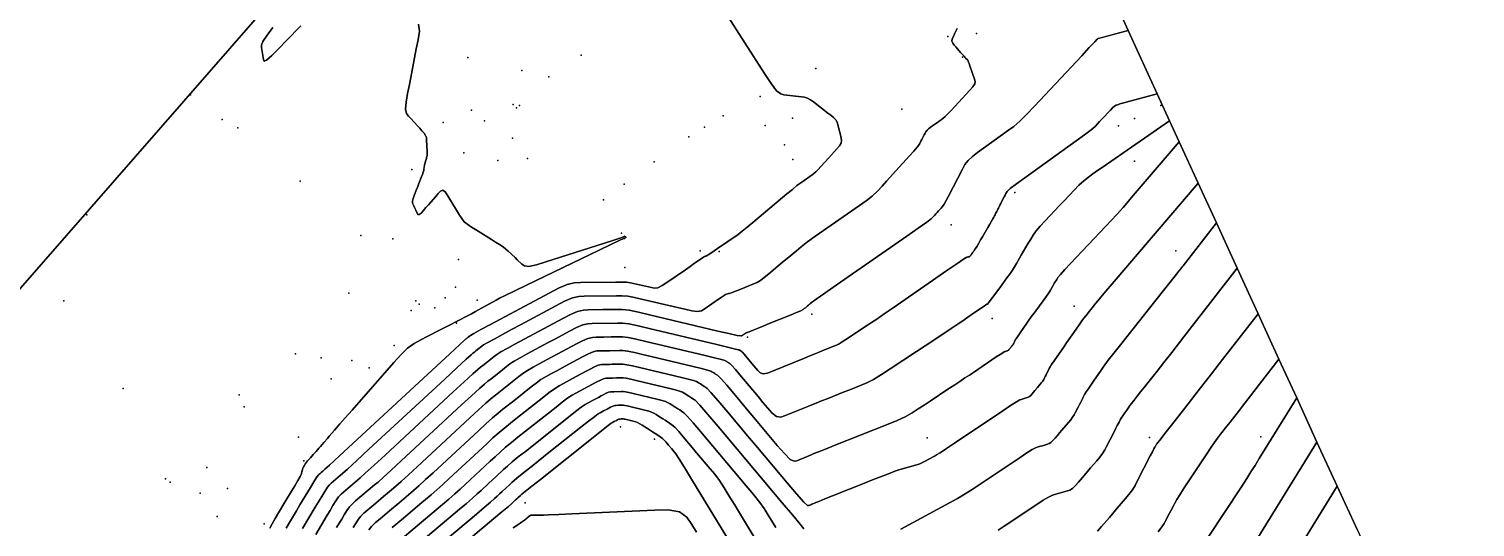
# Model space of a CAD drawing. Extents: x 4 to 139, y 4 to 137.
# Drawn here: x 32.8 to 88, y 73.1 to 92.1 of the extents above; entities that cross this region are included whole.
import ezdxf

# ---------------------------------------------------------------- set-up
doc = ezdxf.new("R2010")
doc.units = 0
for name, color, linetype in [('3D_PONTOS', 1, 'CONTINUOUS'), ('BOUNDARY', 7, 'CONTINUOUS'), ('TOPOGRAPHY', 7, 'CONTINUOUS')]:
    doc.layers.add(name, color=color, linetype=linetype)

msp = doc.modelspace()

# ---------------------------------------------------------------- linework, layer by layer
at = {"layer": '3D_PONTOS'}
for p in [(67.844, 91.834, 84.5), (68.941, 91.955, 84.413), (53.84, 91.128, 85.287), (49.522, 91.045, 85.43), (51.582, 90.54, 85.378), (62.804, 90.621, 84.868), (68.404, 91.052, 84.51), (52.608, 90.304, 85.338), (38.938, 89.611, 85.689), (60.681, 89.548, 85.047), (49.666, 89.027, 85.442), (51.254, 89.243, 85.37), (51.375, 89.124, 85.382), (51.488, 89.208, 85.364), (66.089, 89.065, 84.768), (75.967, 89.213, 83.391), (40.15, 88.676, 85.621), (40.739, 88.36, 85.63), (48.578, 88.559, 85.483), (50.159, 88.625, 85.41), (58.553, 88.384, 85.2), (59.26, 88.81, 85.156), (60.874, 88.446, 85.196), (61.916, 88.724, 85.139), (74.349, 88.435, 83.31), (74.965, 88.711, 83.33), (51.225, 87.958, 85.506), (57.958, 88.009, 85.241), (49.374, 87.409, 85.445), (61.608, 87.713, 85.19), (47.386, 86.774, 85.511), (50.669, 87.115, 85.517), (51.795, 87.186, 85.549), (56.629, 87.066, 85.373), (61.924, 87.15, 85.172), (74.967, 87.085, 82.693), (43.116, 86.322, 85.606), (55.493, 86.203, 85.416), (54.694, 85.606, 85.412), (70.393, 85.888, 83.377), (34.975, 85.045, 85.734), (67.973, 84.656, 83.792), (45.432, 84.255, 85.548), (46.652, 84.125, 85.526), (55.385, 84.346, 85.503), (58.393, 83.672, 85.016), (59.117, 83.647, 84.939), (76.538, 83.671, 81.609), (49.163, 83.337, 85.536), (53.114, 83.002, 85.355), (55.509, 83.037, 85.356), (49.053, 82.286, 85.582), (34.107, 81.755, 85.643), (44.984, 82.058, 85.512), (47.537, 81.762, 85.584), (48.65, 81.879, 85.586), (49.875, 81.782, 85.551), (47.361, 81.385, 85.574), (47.666, 81.629, 85.585), (48.262, 81.497, 85.599), (62.652, 81.252, 83.851), (72.662, 81.557, 82.108), (49.083, 80.912, 85.408), (69.531, 81.085, 82.796), (46.708, 80.05, 85.519), (60.194, 80.372, 83.882), (42.941, 79.744, 85.529), (43.917, 79.591, 85.589), (45.087, 79.487, 85.553), (45.761, 79.204, 85.539), (36.362, 78.421, 85.635), (44.31, 78.789, 85.541), (40.796, 78.173, 85.551), (40.988, 77.711, 85.544), (55.353, 76.959, 79.54), (43.052, 76.556, 85.563), (56.651, 76.482, 79.771), (67.057, 76.535, 82.144), (75.54, 76.543, 80.548), (79.782, 76.568, 79.563), (43.265, 75.658, 85.49), (39.563, 75.399, 85.676), (37.979, 74.968, 85.54), (38.161, 74.844, 85.572), (40.345, 74.609, 85.701), (39.308, 74.424, 85.684), (51.708, 74.06, 79.534), (39.947, 73.531, 85.691), (41.743, 73.254, 85.559)]:
    msp.add_point(p, dxfattribs=at)
at = {"layer": 'BOUNDARY'}
for points in [[(89.132, 99.176), (85.643, 97.579), (79.763, 94.888), (74.529, 92.493), (74.723, 92.07), (75.831, 89.656), (76.303, 88.629), (76.673, 87.823), (77.397, 86.247), (78.092, 84.733), (78.887, 83.001), (79.683, 81.268), (80.478, 79.536), (81.158, 78.054), (81.93, 76.373), (82.702, 74.692), (83.474, 73.01), (84.317, 71.175), (85.131, 69.401), (85.946, 67.628), (86.76, 65.854), (87.92, 63.327), (88.347, 62.398)], [(31.557, 81.242), (43.949, 95.418)]]:
    msp.add_lwpolyline(points, dxfattribs=at)
at = {"layer": 'TOPOGRAPHY'}
for points in [[(43.949, 95.418), (31.557, 81.242)], [(42.584, 73.085), (42.713, 73.307), (42.98, 73.753), (43.113, 73.977), (43.512, 74.646), (43.641, 74.861), (43.744, 75.026), (43.804, 75.109), (43.838, 75.142), (43.867, 75.167), (43.897, 75.192), (43.927, 75.217), (43.986, 75.267), (44.016, 75.292), (44.066, 75.337), (44.242, 75.498), (44.627, 75.853), (45.136, 76.324), (48.32, 79.27), (48.829, 79.741), (49.212, 80.095), (49.385, 80.252), (49.432, 80.292), (49.457, 80.312), (49.482, 80.332), (49.508, 80.352), (49.533, 80.372), (49.584, 80.413), (49.624, 80.44), (49.75, 80.513), (50.022, 80.66), (50.381, 80.852), (51.127, 81.251), (51.5, 81.451), (52.62, 82.05), (52.987, 82.241), (53.317, 82.383), (53.585, 82.444), (53.816, 82.455), (55.165, 82.474), (55.385, 82.476), (55.578, 82.471), (55.724, 82.452), (55.843, 82.426), (56.528, 82.263), (56.645, 82.243), (56.777, 82.259), (56.936, 82.339), (57.112, 82.456), (57.823, 82.948), (58.001, 83.072), (58.178, 83.195), (58.349, 83.313), (58.479, 83.402), (58.548, 83.446), (58.571, 83.454), (58.584, 83.458), (58.609, 83.466), (58.634, 83.474), (58.651, 83.482), (58.698, 83.511), (58.795, 83.576), (58.921, 83.662), (59.051, 83.752), (59.444, 84.021), (59.575, 84.111), (59.706, 84.2), (59.84, 84.294), (59.996, 84.411), (60.188, 84.566), (60.401, 84.743), (61.701, 85.834), (61.911, 86.01), (62.084, 86.152), (62.194, 86.238), (62.266, 86.289), (62.662, 86.564), (62.729, 86.612), (62.805, 86.677), (62.897, 86.77), (62.997, 86.88), (63.303, 87.218), (63.405, 87.331), (63.609, 87.556), (63.706, 87.667), (63.772, 87.773), (63.786, 87.869), (63.769, 87.958), (63.726, 88.136), (63.682, 88.313), (63.639, 88.49), (63.613, 88.579), (63.565, 88.666), (63.48, 88.752), (63.373, 88.837), (63.263, 88.921), (62.709, 89.344), (62.598, 89.425), (62.486, 89.489), (62.374, 89.523), (62.26, 89.539), (61.581, 89.619), (61.461, 89.648), (61.308, 89.771), (61.096, 90.051), (60.85, 90.426), (59.337, 92.766)], [(59.337, 92.766), (60.85, 90.426), (61.096, 90.051), (61.308, 89.771), (61.461, 89.648), (61.581, 89.619), (62.26, 89.539), (62.374, 89.523), (62.486, 89.489), (62.598, 89.425), (62.709, 89.344), (63.263, 88.921), (63.373, 88.837), (63.48, 88.752), (63.565, 88.666), (63.613, 88.579), (63.639, 88.49), (63.682, 88.313), (63.726, 88.136), (63.769, 87.958), (63.786, 87.869), (63.772, 87.773), (63.706, 87.667), (63.609, 87.556), (63.405, 87.331), (63.303, 87.218), (62.997, 86.88), (62.897, 86.77), (62.805, 86.677), (62.729, 86.612), (62.662, 86.564), (62.266, 86.289), (62.194, 86.238), (62.084, 86.152), (61.911, 86.01), (61.701, 85.834), (60.401, 84.743), (60.188, 84.566), (59.996, 84.411), (59.84, 84.294), (59.706, 84.2), (59.575, 84.111), (59.444, 84.021), (59.051, 83.752), (58.921, 83.662), (58.795, 83.576), (58.698, 83.511), (58.645, 83.478), (58.621, 83.47), (58.609, 83.466), (58.584, 83.458), (58.559, 83.449), (58.54, 83.44), (58.479, 83.402), (58.349, 83.313), (58.178, 83.195), (58.001, 83.072), (57.823, 82.948), (57.112, 82.456), (56.936, 82.339), (56.777, 82.259), (56.645, 82.243), (56.528, 82.263), (55.843, 82.426), (55.724, 82.452), (55.578, 82.471), (55.385, 82.476), (55.165, 82.474), (53.816, 82.455), (53.585, 82.444), (53.317, 82.383), (52.987, 82.241), (52.62, 82.05), (51.5, 81.451), (51.127, 81.251), (50.381, 80.852), (50.022, 80.66), (49.75, 80.513), (49.624, 80.44), (49.584, 80.413), (49.533, 80.372), (49.508, 80.352), (49.482, 80.332), (49.457, 80.312), (49.432, 80.292), (49.385, 80.252), (49.212, 80.095), (48.829, 79.741), (48.32, 79.27), (45.136, 76.324), (44.627, 75.853), (44.242, 75.498), (44.066, 75.337), (44.016, 75.292), (43.986, 75.267), (43.927, 75.217), (43.897, 75.192), (43.867, 75.167), (43.838, 75.142), (43.804, 75.109), (43.744, 75.026), (43.641, 74.861), (43.512, 74.646), (43.113, 73.977), (42.98, 73.753), (42.713, 73.307), (42.584, 73.085)], [(43.145, 92.251), (42.586, 91.675), (42.306, 91.387), (42.038, 91.114), (41.836, 90.933), (41.745, 90.902), (41.721, 90.963), (41.695, 91.115), (41.683, 91.191), (41.67, 91.267), (41.644, 91.419), (41.641, 91.504), (41.699, 91.648), (41.857, 91.889), (42.076, 92.188)], [(42.076, 92.188), (41.857, 91.889), (41.699, 91.648), (41.641, 91.504), (41.644, 91.419), (41.67, 91.267), (41.683, 91.191), (41.695, 91.115), (41.721, 90.963), (41.745, 90.902), (41.836, 90.933), (42.038, 91.114), (42.306, 91.387), (42.586, 91.675), (43.145, 92.251)], [(41.958, 73.094), (42.049, 73.261), (42.169, 73.463), (42.292, 73.671), (42.54, 74.087), (42.788, 74.502), (42.912, 74.71), (43.031, 74.91), (43.12, 75.064), (43.161, 75.142), (43.171, 75.174), (43.177, 75.198), (43.182, 75.222), (43.199, 75.295), (43.209, 75.34), (43.218, 75.368), (43.229, 75.391), (43.243, 75.414), (43.336, 75.571), (43.365, 75.609), (43.407, 75.658), (43.459, 75.717), (43.513, 75.777), (43.567, 75.837), (43.621, 75.897), (43.728, 76.017), (43.782, 76.077), (43.837, 76.138), (43.895, 76.204), (43.958, 76.277), (44.025, 76.356), (44.161, 76.514), (44.229, 76.593), (44.432, 76.83), (44.508, 76.918), (44.634, 77.063), (44.842, 77.3), (45.1, 77.593), (46.698, 79.408), (46.963, 79.704), (47.224, 79.955), (47.477, 80.133), (47.726, 80.268), (47.973, 80.396), (48.469, 80.65), (48.717, 80.778), (49.212, 81.033), (49.455, 81.157), (49.663, 81.266), (49.815, 81.348), (49.933, 81.413), (50.608, 81.79), (50.735, 81.859), (50.95, 81.968), (51.31, 82.144), (51.758, 82.359), (54.53, 83.691), (54.973, 83.903), (55.302, 84.061), (55.46, 84.135), (55.493, 84.135), (55.498, 84.135), (55.502, 84.136), (55.505, 84.137), (55.506, 84.14), (55.508, 84.142), (55.509, 84.144), (55.511, 84.146), (55.513, 84.149), (55.514, 84.151), (55.519, 84.158), (55.531, 84.166), (55.552, 84.181), (55.555, 84.184), (55.557, 84.187), (55.554, 84.191), (55.549, 84.195), (55.543, 84.199), (55.538, 84.203), (55.515, 84.218), (55.51, 84.222), (55.505, 84.224), (55.502, 84.223), (55.499, 84.221), (55.496, 84.219), (55.494, 84.217), (55.491, 84.215), (55.488, 84.212), (55.486, 84.21), (55.483, 84.208), (55.465, 84.201), (55.355, 84.164), (55.09, 84.078), (54.734, 83.963), (52.502, 83.241), (52.142, 83.129), (51.853, 83.068), (51.683, 83.09), (51.584, 83.163), (51.409, 83.325), (51.321, 83.406), (51.059, 83.649), (50.969, 83.731), (50.863, 83.816), (50.729, 83.907), (50.58, 84.002), (50.428, 84.097), (50.123, 84.288), (49.819, 84.478), (49.666, 84.573), (49.517, 84.67), (49.387, 84.775), (49.286, 84.895), (49.205, 85.023), (49.126, 85.152), (49.047, 85.282), (48.812, 85.671), (48.733, 85.8), (48.654, 85.92), (48.571, 85.981), (48.482, 85.943), (48.389, 85.847), (48.295, 85.74), (48.015, 85.421), (47.922, 85.314), (47.828, 85.208), (47.738, 85.108), (47.664, 85.049), (47.618, 85.056), (47.59, 85.104), (47.539, 85.213), (47.513, 85.268), (47.487, 85.322), (47.462, 85.377), (47.436, 85.431), (47.413, 85.489), (47.408, 85.561), (47.432, 85.659), (47.474, 85.772), (47.564, 86.003), (47.609, 86.118), (47.654, 86.234), (47.743, 86.465), (47.786, 86.576), (47.819, 86.666), (47.834, 86.717), (47.839, 86.746), (47.842, 86.772), (47.861, 86.92), (47.867, 86.952), (47.876, 86.984), (47.886, 87.017), (47.907, 87.086), (47.928, 87.154), (47.938, 87.188), (47.949, 87.223), (47.959, 87.259), (47.965, 87.305), (47.966, 87.37), (47.964, 87.446), (47.945, 87.911), (47.938, 87.989), (47.911, 88.07), (47.85, 88.158), (47.769, 88.249), (47.684, 88.341), (47.599, 88.432), (47.344, 88.707), (47.259, 88.799), (47.181, 88.901), (47.14, 89.065), (47.162, 89.334), (47.222, 89.664), (47.289, 90.005), (47.422, 90.687), (47.554, 91.369), (47.621, 91.71), (47.673, 92.04), (47.636, 92.307)], [(47.636, 92.307), (47.673, 92.04), (47.621, 91.71), (47.554, 91.369), (47.422, 90.687), (47.289, 90.005), (47.222, 89.664), (47.162, 89.334), (47.14, 89.065), (47.181, 88.901), (47.259, 88.799), (47.344, 88.707), (47.599, 88.432), (47.684, 88.341), (47.769, 88.249), (47.85, 88.158), (47.911, 88.07), (47.938, 87.989), (47.945, 87.911), (47.964, 87.446), (47.966, 87.37), (47.965, 87.305), (47.959, 87.259), (47.949, 87.223), (47.938, 87.188), (47.928, 87.154), (47.907, 87.086), (47.886, 87.017), (47.876, 86.984), (47.867, 86.952), (47.862, 86.924), (47.859, 86.898), (47.842, 86.772), (47.837, 86.725), (47.819, 86.666), (47.786, 86.576), (47.743, 86.465), (47.654, 86.234), (47.609, 86.118), (47.564, 86.003), (47.474, 85.772), (47.432, 85.659), (47.408, 85.561), (47.413, 85.489), (47.436, 85.431), (47.462, 85.377), (47.487, 85.322), (47.513, 85.268), (47.539, 85.213), (47.59, 85.104), (47.618, 85.056), (47.664, 85.049), (47.738, 85.108), (47.828, 85.208), (47.922, 85.314), (48.015, 85.421), (48.295, 85.74), (48.389, 85.847), (48.482, 85.943), (48.571, 85.981), (48.654, 85.92), (48.733, 85.8), (48.812, 85.671), (49.047, 85.282), (49.126, 85.152), (49.205, 85.023), (49.286, 84.895), (49.387, 84.775), (49.517, 84.67), (49.666, 84.573), (49.819, 84.478), (50.123, 84.288), (50.428, 84.097), (50.58, 84.002), (50.729, 83.907), (50.863, 83.816), (50.969, 83.731), (51.059, 83.649), (51.321, 83.406), (51.409, 83.325), (51.584, 83.163), (51.683, 83.09), (51.853, 83.068), (52.142, 83.129), (52.502, 83.241), (54.734, 83.963), (55.09, 84.078), (55.355, 84.164), (55.465, 84.201), (55.483, 84.208), (55.494, 84.217), (55.496, 84.219), (55.504, 84.226), (55.515, 84.218), (55.526, 84.21), (55.538, 84.203), (55.56, 84.187), (55.548, 84.178), (55.527, 84.164), (55.523, 84.161), (55.52, 84.158), (55.518, 84.155), (55.516, 84.153), (55.508, 84.142), (55.503, 84.135), (55.464, 84.135), (55.44, 84.125), (55.302, 84.061), (54.973, 83.903), (54.53, 83.691), (51.758, 82.359), (51.31, 82.144), (50.95, 81.968), (50.735, 81.859), (50.608, 81.79), (49.933, 81.413), (49.815, 81.348), (49.663, 81.266), (49.455, 81.157), (49.212, 81.033), (48.717, 80.778), (48.469, 80.65), (47.973, 80.396), (47.726, 80.268), (47.477, 80.133), (47.224, 79.955), (46.963, 79.704), (46.698, 79.408), (45.1, 77.593), (44.842, 77.3), (44.634, 77.063), (44.508, 76.918), (44.432, 76.83), (44.229, 76.593), (44.161, 76.514), (44.025, 76.356), (43.958, 76.277), (43.895, 76.204), (43.837, 76.138), (43.782, 76.077), (43.728, 76.017), (43.621, 75.897), (43.567, 75.837), (43.513, 75.777), (43.459, 75.717), (43.407, 75.658), (43.365, 75.609), (43.339, 75.575), (43.324, 75.551), (43.243, 75.414), (43.229, 75.391), (43.218, 75.368), (43.21, 75.344), (43.204, 75.319), (43.199, 75.295), (43.182, 75.222), (43.177, 75.198), (43.171, 75.174), (43.161, 75.142), (43.12, 75.064), (43.031, 74.91), (42.912, 74.71), (42.788, 74.502), (42.54, 74.087), (42.292, 73.671), (42.169, 73.463), (42.049, 73.261), (41.958, 73.094)], [(43.718, 72.852), (43.936, 73.217), (44.154, 73.583), (44.264, 73.766), (44.373, 73.949), (44.481, 74.127), (44.584, 74.279), (44.68, 74.386), (44.771, 74.466), (44.861, 74.542), (44.951, 74.618), (45.042, 74.694), (45.132, 74.77), (45.222, 74.846), (45.312, 74.922), (45.417, 75.012), (45.607, 75.182), (45.94, 75.489), (46.36, 75.876), (48.961, 78.283), (49.38, 78.67), (49.712, 78.975), (49.901, 79.141), (50.003, 79.224), (50.09, 79.294), (50.265, 79.432), (50.528, 79.64), (50.625, 79.714), (50.775, 79.81), (51.017, 79.946), (51.313, 80.105), (53.142, 81.084), (53.441, 81.24), (53.711, 81.356), (53.93, 81.406), (54.119, 81.415), (54.67, 81.423), (54.853, 81.425), (55.221, 81.43), (55.415, 81.429), (55.672, 81.4), (56.033, 81.328), (56.457, 81.229), (59.065, 80.608), (59.483, 80.509), (59.796, 80.44), (59.936, 80.419), (59.972, 80.427), (60.01, 80.453), (60.047, 80.479), (60.085, 80.505), (60.122, 80.531), (60.176, 80.549), (60.191, 80.555), (60.257, 80.581), (60.407, 80.641), (60.608, 80.722), (60.818, 80.806), (61.027, 80.89), (61.865, 81.227), (62.067, 81.309), (62.227, 81.379), (62.317, 81.427), (62.364, 81.463), (62.404, 81.497), (62.444, 81.531), (62.484, 81.564), (62.525, 81.598), (62.565, 81.632), (62.639, 81.694), (62.822, 81.826), (63.152, 82.056), (63.584, 82.356), (66.279, 84.225), (66.711, 84.526), (67.044, 84.763), (67.211, 84.893), (67.279, 84.96), (67.33, 85.017), (67.381, 85.073), (67.432, 85.13), (67.483, 85.186), (67.585, 85.299), (67.638, 85.36), (67.7, 85.45), (67.778, 85.588), (67.866, 85.754), (68.402, 86.784), (68.496, 86.954), (68.617, 87.117), (68.783, 87.268), (68.976, 87.411), (70.161, 88.264), (70.363, 88.414), (70.59, 88.608), (70.859, 88.876), (71.154, 89.188), (72.95, 91.108), (73.237, 91.415), (73.45, 91.642), (73.54, 91.736), (73.553, 91.75), (73.584, 91.758), (74.723, 92.07), (74.529, 92.493)], [(68.195, 92.139), (68.101, 91.944), (68.054, 91.846), (68.011, 91.749), (67.996, 91.659), (68.026, 91.582), (68.083, 91.512), (68.144, 91.443), (68.206, 91.374), (68.329, 91.236), (68.39, 91.168), (68.452, 91.099), (68.548, 90.991), (68.616, 90.912), (68.635, 90.866), (68.658, 90.805), (68.686, 90.723), (68.862, 90.215), (68.885, 90.129), (68.871, 90.031), (68.795, 89.916), (68.681, 89.79), (67.963, 89.021), (67.845, 88.896), (67.74, 88.791), (67.656, 88.718), (67.585, 88.666), (67.516, 88.616), (67.447, 88.566), (67.309, 88.467), (67.172, 88.368), (67.104, 88.318), (67.046, 88.265), (67.004, 88.208), (66.971, 88.149), (66.94, 88.089), (66.878, 87.969), (66.847, 87.91), (66.815, 87.85), (66.757, 87.739), (66.674, 87.626), (66.542, 87.473), (66.375, 87.286), (65.853, 86.711), (65.506, 86.327), (65.332, 86.135), (65.155, 85.944), (64.957, 85.756), (64.724, 85.573), (64.47, 85.394), (62.925, 84.323), (62.671, 84.145), (62.437, 83.976), (62.238, 83.82), (62.06, 83.672), (61.709, 83.378), (61.534, 83.231), (61.009, 82.79), (60.837, 82.648), (60.685, 82.532), (60.564, 82.462), (60.463, 82.418), (59.876, 82.181), (59.78, 82.143), (59.671, 82.1), (59.609, 82.079), (59.574, 82.068), (59.504, 82.044), (59.469, 82.033), (59.398, 82.009), (59.361, 81.995), (59.307, 81.967), (59.227, 81.916), (59.131, 81.85), (58.542, 81.441), (58.436, 81.379), (58.287, 81.35), (58.064, 81.376), (57.797, 81.436), (57.522, 81.501), (56.15, 81.828), (55.879, 81.89), (55.625, 81.935), (55.4, 81.952), (55.193, 81.952), (53.967, 81.935), (53.757, 81.925), (53.514, 81.87), (53.214, 81.741), (52.881, 81.567), (51.525, 80.841), (51.186, 80.66), (50.847, 80.479), (50.52, 80.303), (50.263, 80.162), (50.124, 80.077), (50.056, 80.027), (49.83, 79.848), (49.774, 79.803), (49.717, 79.758), (49.643, 79.697), (49.462, 79.535), (49.105, 79.206), (48.64, 78.777), (45.748, 76.1), (45.284, 75.671), (44.925, 75.34), (44.742, 75.174), (44.664, 75.107), (44.304, 74.804), (44.242, 74.747), (44.164, 74.653), (44.061, 74.494), (43.942, 74.297), (43.7, 73.891), (43.458, 73.485), (43.216, 73.079)], [(43.216, 73.079), (43.458, 73.485), (43.7, 73.891), (43.942, 74.297), (44.061, 74.494), (44.164, 74.653), (44.242, 74.747), (44.304, 74.804), (44.664, 75.107), (44.742, 75.174), (44.925, 75.34), (45.284, 75.671), (45.748, 76.1), (48.64, 78.777), (49.105, 79.206), (49.462, 79.535), (49.643, 79.697), (49.717, 79.758), (49.774, 79.803), (49.83, 79.848), (50.056, 80.027), (50.124, 80.077), (50.263, 80.162), (50.52, 80.303), (50.847, 80.479), (51.186, 80.66), (51.525, 80.841), (52.881, 81.567), (53.214, 81.741), (53.514, 81.87), (53.757, 81.925), (53.967, 81.935), (55.193, 81.952), (55.4, 81.952), (55.625, 81.935), (55.879, 81.89), (56.15, 81.828), (57.522, 81.501), (57.797, 81.436), (58.064, 81.376), (58.287, 81.35), (58.436, 81.379), (58.542, 81.441), (59.131, 81.85), (59.227, 81.916), (59.307, 81.967), (59.361, 81.995), (59.398, 82.009), (59.469, 82.033), (59.504, 82.044), (59.574, 82.068), (59.609, 82.079), (59.647, 82.092), (59.701, 82.112), (59.78, 82.143), (59.876, 82.181), (60.463, 82.418), (60.564, 82.462), (60.685, 82.532), (60.837, 82.648), (61.009, 82.79), (61.534, 83.231), (61.709, 83.378), (62.06, 83.672), (62.238, 83.82), (62.437, 83.976), (62.671, 84.145), (62.925, 84.323), (64.47, 85.394), (64.724, 85.573), (64.957, 85.756), (65.155, 85.944), (65.332, 86.135), (65.506, 86.327), (65.853, 86.711), (66.375, 87.286), (66.542, 87.473), (66.674, 87.626), (66.747, 87.724), (66.784, 87.79), (66.815, 87.85), (66.847, 87.91), (66.878, 87.969), (66.94, 88.089), (66.971, 88.149), (67.004, 88.208), (67.046, 88.265), (67.104, 88.318), (67.172, 88.368), (67.309, 88.467), (67.447, 88.566), (67.516, 88.616), (67.585, 88.666), (67.656, 88.718), (67.74, 88.791), (67.845, 88.896), (67.963, 89.021), (68.681, 89.79), (68.795, 89.916), (68.871, 90.031), (68.885, 90.129), (68.862, 90.215), (68.686, 90.723), (68.658, 90.805), (68.635, 90.866), (68.623, 90.896), (68.617, 90.906), (68.606, 90.92), (68.585, 90.947), (68.578, 90.957), (68.556, 90.982), (68.511, 91.032), (68.452, 91.099), (68.39, 91.168), (68.329, 91.236), (68.206, 91.374), (68.144, 91.443), (68.083, 91.512), (68.026, 91.582), (67.996, 91.659), (68.011, 91.749), (68.054, 91.846), (68.101, 91.944), (68.195, 92.139)], [(44.512, 73.112), (44.609, 73.275), (44.706, 73.437), (44.803, 73.6), (44.901, 73.76), (45.005, 73.905), (45.118, 74.024), (45.238, 74.128), (45.961, 74.737), (46.092, 74.849), (46.29, 75.025), (46.597, 75.307), (46.971, 75.652), (49.281, 77.79), (49.655, 78.135), (49.962, 78.415), (50.159, 78.585), (50.288, 78.69), (50.407, 78.784), (50.526, 78.878), (50.763, 79.066), (51, 79.254), (51.125, 79.351), (51.288, 79.459), (51.514, 79.589), (51.779, 79.732), (52.591, 80.166), (52.861, 80.311), (53.402, 80.601), (53.669, 80.739), (53.908, 80.843), (54.102, 80.886), (54.27, 80.895), (55.249, 80.909), (55.423, 80.906), (55.664, 80.878), (56.017, 80.806), (56.437, 80.708), (59.022, 80.093), (59.435, 79.994), (59.743, 79.92), (59.895, 79.881), (59.932, 79.857), (59.951, 79.845), (59.969, 79.833), (60.003, 79.798), (60.06, 79.732), (60.133, 79.644), (60.363, 79.371), (60.439, 79.281), (60.592, 79.099), (60.674, 79.015), (60.788, 78.974), (60.954, 79.006), (61.152, 79.082), (62.373, 79.577), (62.572, 79.658), (62.742, 79.727), (62.865, 79.776), (62.959, 79.813), (63.048, 79.849), (63.137, 79.885), (63.495, 80.027), (63.586, 80.065), (63.69, 80.116), (63.814, 80.192), (63.95, 80.281), (64.78, 80.829), (64.927, 80.927), (65.126, 81.062), (65.414, 81.26), (65.754, 81.495), (67.847, 82.942), (68.182, 83.174), (68.433, 83.345), (68.56, 83.427), (68.597, 83.432), (68.61, 83.434), (68.623, 83.436), (68.649, 83.44), (68.663, 83.443), (68.678, 83.453), (68.696, 83.473), (68.717, 83.5), (68.738, 83.529), (68.759, 83.557), (68.78, 83.585), (68.8, 83.613), (68.821, 83.642), (68.842, 83.67), (68.865, 83.702), (68.9, 83.756), (68.955, 83.849), (69.023, 83.964), (69.093, 84.083), (69.163, 84.202), (69.372, 84.559), (69.442, 84.678), (69.509, 84.794), (69.565, 84.891), (69.6, 84.955), (69.623, 85.001), (69.644, 85.043), (69.665, 85.085), (69.707, 85.17), (69.749, 85.254), (69.771, 85.297), (69.795, 85.346), (69.825, 85.404), (69.859, 85.468), (69.892, 85.532), (69.993, 85.726), (70.027, 85.791), (70.061, 85.855), (70.106, 85.927), (70.225, 86.041), (70.466, 86.227), (70.78, 86.454), (72.737, 87.863), (73.053, 88.091), (73.308, 88.283), (73.461, 88.414), (73.554, 88.508), (73.636, 88.596), (73.719, 88.684), (74.048, 89.037), (74.129, 89.122), (74.202, 89.188), (74.26, 89.223), (74.311, 89.24), (74.36, 89.253), (74.409, 89.267), (74.605, 89.32), (74.652, 89.333), (75.831, 89.656), (74.723, 92.07), (73.588, 91.759), (73.584, 91.758), (73.557, 91.751), (73.54, 91.736), (73.45, 91.642), (73.237, 91.415), (72.95, 91.108), (71.154, 89.188), (70.859, 88.876), (70.59, 88.608), (70.363, 88.414), (70.161, 88.264), (68.976, 87.411), (68.783, 87.268), (68.617, 87.117), (68.496, 86.954), (68.402, 86.784), (67.866, 85.754), (67.778, 85.588), (67.7, 85.45), (67.638, 85.36), (67.585, 85.299), (67.483, 85.186), (67.432, 85.13), (67.381, 85.073), (67.33, 85.017), (67.279, 84.96), (67.211, 84.893), (67.044, 84.763), (66.711, 84.526), (66.279, 84.225), (63.584, 82.356), (63.152, 82.056), (62.822, 81.826), (62.662, 81.711), (62.605, 81.666), (62.565, 81.632), (62.525, 81.598), (62.484, 81.564), (62.444, 81.531), (62.404, 81.497), (62.364, 81.463), (62.317, 81.427), (62.227, 81.379), (62.067, 81.309), (61.865, 81.227), (61.027, 80.89), (60.818, 80.806), (60.608, 80.722), (60.407, 80.641), (60.257, 80.581), (60.182, 80.551), (60.169, 80.547), (60.136, 80.536), (60.128, 80.533), (60.118, 80.528), (60.103, 80.518), (60.085, 80.505), (60.066, 80.492), (60.047, 80.479), (60.028, 80.466), (60.01, 80.453), (59.991, 80.44), (59.972, 80.427), (59.936, 80.419), (59.796, 80.44), (59.483, 80.509), (59.065, 80.608), (56.457, 81.229), (56.033, 81.328), (55.672, 81.4), (55.415, 81.429), (55.221, 81.43), (54.853, 81.425), (54.67, 81.423), (54.119, 81.415), (53.93, 81.406), (53.711, 81.356), (53.441, 81.24), (53.142, 81.084), (51.313, 80.105), (51.017, 79.946), (50.775, 79.81), (50.625, 79.714), (50.528, 79.64), (50.265, 79.432), (50.09, 79.294), (50.003, 79.224), (49.901, 79.141), (49.712, 78.975), (49.38, 78.67), (48.961, 78.283), (46.36, 75.876), (45.94, 75.489), (45.607, 75.182), (45.417, 75.012), (45.312, 74.922), (45.222, 74.846), (45.132, 74.77), (45.042, 74.694), (44.951, 74.618), (44.861, 74.542), (44.771, 74.466), (44.68, 74.386), (44.584, 74.279), (44.481, 74.127), (44.373, 73.949), (44.264, 73.766), (44.154, 73.583), (43.936, 73.217), (43.718, 72.852)], [(45.148, 73.109), (45.233, 73.251), (45.321, 73.393), (45.425, 73.531), (45.556, 73.662), (45.704, 73.79), (46.006, 74.044), (46.307, 74.298), (46.609, 74.552), (46.767, 74.686), (46.972, 74.867), (47.254, 75.125), (47.583, 75.428), (49.602, 77.296), (49.93, 77.6), (50.212, 77.855), (50.417, 78.03), (50.574, 78.156), (51.472, 78.868), (51.625, 78.987), (51.8, 79.108), (52.012, 79.232), (52.244, 79.359), (52.717, 79.612), (52.954, 79.738), (53.663, 80.117), (53.896, 80.239), (54.105, 80.329), (54.275, 80.367), (54.421, 80.374), (54.706, 80.379), (54.991, 80.383), (55.134, 80.385), (55.276, 80.387), (55.429, 80.385), (55.639, 80.36), (55.948, 80.297), (56.314, 80.211), (58.573, 79.674), (58.935, 79.587), (59.208, 79.52), (59.334, 79.484), (59.371, 79.466), (59.393, 79.452), (59.415, 79.438), (59.438, 79.424), (59.46, 79.41), (59.482, 79.396), (59.524, 79.369), (59.601, 79.288), (59.732, 79.135), (59.903, 78.933), (60.256, 78.513), (60.609, 78.093), (60.786, 77.883), (60.963, 77.673), (61.138, 77.474), (61.307, 77.343), (61.463, 77.324), (61.612, 77.373), (62.501, 77.734), (62.653, 77.795), (62.821, 77.863), (63.017, 77.941), (63.231, 78.027), (63.881, 78.285), (64.097, 78.371), (64.53, 78.544), (64.752, 78.636), (65.003, 78.761), (65.304, 78.944), (65.634, 79.16), (66.64, 79.825), (66.975, 80.046), (67.646, 80.49), (67.971, 80.705), (68.238, 80.882), (68.408, 80.997), (68.519, 81.073), (68.822, 81.283), (68.923, 81.353), (69.125, 81.492), (69.222, 81.559), (69.295, 81.609), (69.332, 81.633), (69.358, 81.637), (69.365, 81.642), (69.394, 81.679), (69.46, 81.767), (69.549, 81.886), (69.824, 82.259), (69.915, 82.384), (70.099, 82.632), (70.191, 82.758), (70.282, 82.891), (70.372, 83.036), (70.462, 83.188), (70.642, 83.495), (70.823, 83.803), (70.913, 83.956), (71.003, 84.11), (71.097, 84.265), (71.214, 84.431), (71.371, 84.613), (71.552, 84.806), (72.106, 85.39), (72.291, 85.585), (72.661, 85.974), (72.845, 86.165), (73.027, 86.338), (73.204, 86.481), (73.379, 86.605), (73.554, 86.726), (73.728, 86.846), (76.303, 88.629), (75.831, 89.656), (74.652, 89.333), (74.605, 89.32), (74.409, 89.267), (74.36, 89.253), (74.311, 89.24), (74.26, 89.223), (74.202, 89.188), (74.129, 89.122), (74.048, 89.037), (73.719, 88.684), (73.636, 88.596), (73.554, 88.508), (73.461, 88.414), (73.308, 88.283), (73.053, 88.091), (72.737, 87.863), (70.78, 86.454), (70.466, 86.227), (70.225, 86.041), (70.106, 85.927), (70.061, 85.855), (70.027, 85.791), (69.993, 85.726), (69.892, 85.532), (69.859, 85.468), (69.825, 85.404), (69.795, 85.346), (69.771, 85.297), (69.749, 85.254), (69.707, 85.17), (69.665, 85.085), (69.644, 85.043), (69.623, 85.001), (69.6, 84.955), (69.565, 84.891), (69.509, 84.794), (69.442, 84.678), (69.372, 84.559), (69.163, 84.202), (69.093, 84.083), (69.023, 83.964), (68.955, 83.849), (68.9, 83.756), (68.865, 83.702), (68.842, 83.67), (68.821, 83.642), (68.8, 83.613), (68.78, 83.585), (68.759, 83.557), (68.738, 83.529), (68.699, 83.476), (68.671, 83.445), (68.649, 83.44), (68.636, 83.438), (68.623, 83.436), (68.61, 83.434), (68.571, 83.429), (68.544, 83.417), (68.433, 83.345), (68.182, 83.174), (67.847, 82.942), (65.754, 81.495), (65.414, 81.26), (65.126, 81.062), (64.927, 80.927), (64.78, 80.829), (63.95, 80.281), (63.814, 80.192), (63.69, 80.116), (63.586, 80.065), (63.495, 80.027), (63.137, 79.885), (63.048, 79.849), (62.959, 79.813), (62.865, 79.776), (62.742, 79.727), (62.572, 79.658), (62.373, 79.577), (61.152, 79.082), (60.954, 79.006), (60.788, 78.974), (60.674, 79.015), (60.592, 79.099), (60.439, 79.281), (60.363, 79.371), (60.133, 79.644), (60.06, 79.732), (60.003, 79.798), (59.973, 79.829), (59.961, 79.839), (59.951, 79.845), (59.903, 79.875), (59.876, 79.885), (59.743, 79.92), (59.435, 79.994), (59.022, 80.093), (56.437, 80.708), (56.017, 80.806), (55.664, 80.878), (55.423, 80.906), (55.249, 80.909), (54.27, 80.895), (54.102, 80.886), (53.908, 80.843), (53.669, 80.739), (53.402, 80.601), (52.861, 80.311), (52.591, 80.166), (51.779, 79.732), (51.514, 79.589), (51.288, 79.459), (51.125, 79.351), (51, 79.254), (50.763, 79.066), (50.526, 78.878), (50.407, 78.784), (50.288, 78.69), (50.159, 78.585), (49.962, 78.415), (49.655, 78.135), (49.281, 77.79), (46.971, 75.652), (46.597, 75.307), (46.29, 75.025), (46.092, 74.849), (45.961, 74.737), (45.238, 74.128), (45.118, 74.024), (45.005, 73.905), (44.901, 73.76), (44.803, 73.6), (44.706, 73.437), (44.609, 73.275), (44.512, 73.112)], [(45.74, 73.026), (45.845, 73.157), (45.994, 73.301), (46.171, 73.452), (46.352, 73.604), (46.533, 73.757), (46.895, 74.062), (47.076, 74.214), (47.257, 74.367), (47.442, 74.524), (47.655, 74.71), (47.911, 74.943), (48.195, 75.204), (49.922, 76.803), (50.206, 77.064), (50.462, 77.295), (50.674, 77.474), (50.86, 77.622), (51.221, 77.909), (51.402, 78.052), (51.944, 78.482), (52.126, 78.624), (52.313, 78.757), (52.509, 78.876), (52.71, 78.985), (52.913, 79.093), (53.115, 79.202), (53.52, 79.418), (53.924, 79.634), (54.123, 79.738), (54.302, 79.815), (54.447, 79.848), (54.573, 79.854), (54.816, 79.858), (54.938, 79.859), (55.304, 79.865), (55.434, 79.863), (55.615, 79.842), (55.878, 79.788), (56.192, 79.715), (56.514, 79.638), (58.125, 79.255), (58.435, 79.18), (58.673, 79.12), (58.792, 79.082), (58.839, 79.057), (58.909, 79.013), (58.944, 78.991), (58.979, 78.969), (59.049, 78.924), (59.094, 78.889), (59.199, 78.778), (59.405, 78.538), (59.672, 78.222), (60.226, 77.564), (60.503, 77.235), (61.333, 76.247), (61.602, 75.933), (61.826, 75.711), (61.972, 75.642), (62.073, 75.664), (62.165, 75.702), (62.444, 75.815), (62.537, 75.853), (62.63, 75.891), (62.733, 75.932), (62.899, 75.999), (63.17, 76.107), (63.503, 76.24), (65.566, 77.061), (65.905, 77.198), (66.215, 77.339), (66.476, 77.485), (66.708, 77.635), (66.935, 77.785), (67.162, 77.935), (67.843, 78.385), (68.069, 78.535), (68.293, 78.683), (68.496, 78.818), (68.666, 78.931), (68.816, 79.031), (69.692, 79.618), (69.833, 79.712), (69.941, 79.782), (69.994, 79.814), (70.014, 79.822), (70.029, 79.826), (70.043, 79.831), (70.073, 79.839), (70.102, 79.848), (70.117, 79.853), (70.133, 79.863), (70.151, 79.88), (70.17, 79.902), (70.209, 79.947), (70.228, 79.97), (70.247, 79.992), (70.267, 80.015), (70.286, 80.038), (70.305, 80.06), (70.322, 80.083), (70.336, 80.105), (70.347, 80.127), (70.359, 80.149), (70.37, 80.171), (70.381, 80.193), (70.404, 80.237), (70.425, 80.278), (70.453, 80.322), (70.495, 80.385), (70.549, 80.463), (70.771, 80.783), (70.827, 80.864), (70.882, 80.944), (70.939, 81.024), (70.998, 81.108), (71.063, 81.198), (71.131, 81.29), (71.2, 81.383), (71.337, 81.57), (71.475, 81.756), (71.544, 81.849), (71.611, 81.941), (71.671, 82.027), (71.719, 82.102), (71.76, 82.171), (71.839, 82.306), (71.918, 82.441), (71.997, 82.576), (72.045, 82.65), (72.138, 82.767), (72.309, 82.954), (72.526, 83.184), (73.874, 84.603), (74.093, 84.835), (74.283, 85.038), (74.422, 85.193), (74.531, 85.319), (74.739, 85.563), (74.843, 85.684), (76.673, 87.823), (76.303, 88.629), (73.728, 86.846), (73.554, 86.726), (73.379, 86.605), (73.204, 86.481), (73.027, 86.338), (72.845, 86.165), (72.661, 85.974), (72.291, 85.585), (72.106, 85.39), (71.552, 84.806), (71.371, 84.613), (71.214, 84.431), (71.097, 84.265), (71.003, 84.11), (70.913, 83.956), (70.823, 83.803), (70.642, 83.495), (70.462, 83.188), (70.372, 83.036), (70.282, 82.891), (70.191, 82.758), (70.099, 82.632), (69.915, 82.384), (69.824, 82.259), (69.549, 81.886), (69.46, 81.767), (69.394, 81.679), (69.361, 81.637), (69.335, 81.633), (69.327, 81.63), (69.295, 81.609), (69.222, 81.559), (69.125, 81.492), (68.923, 81.353), (68.822, 81.283), (68.519, 81.073), (68.408, 80.997), (68.238, 80.882), (67.971, 80.705), (67.646, 80.49), (66.975, 80.046), (66.64, 79.825), (65.634, 79.16), (65.304, 78.944), (65.003, 78.761), (64.752, 78.636), (64.53, 78.544), (64.097, 78.371), (63.881, 78.285), (63.231, 78.027), (63.017, 77.941), (62.821, 77.863), (62.653, 77.795), (62.501, 77.734), (61.612, 77.373), (61.463, 77.324), (61.307, 77.343), (61.138, 77.474), (60.963, 77.673), (60.786, 77.883), (60.609, 78.093), (60.256, 78.513), (59.903, 78.933), (59.732, 79.135), (59.601, 79.288), (59.533, 79.359), (59.505, 79.381), (59.482, 79.396), (59.46, 79.41), (59.438, 79.424), (59.415, 79.438), (59.393, 79.452), (59.371, 79.466), (59.334, 79.484), (59.208, 79.52), (58.935, 79.587), (58.573, 79.674), (56.314, 80.211), (55.948, 80.297), (55.639, 80.36), (55.429, 80.385), (55.276, 80.387), (55.134, 80.385), (54.991, 80.383), (54.706, 80.379), (54.421, 80.374), (54.275, 80.367), (54.105, 80.329), (53.896, 80.239), (53.663, 80.117), (52.954, 79.738), (52.717, 79.612), (52.244, 79.359), (52.012, 79.232), (51.8, 79.108), (51.625, 78.987), (51.472, 78.868), (50.574, 78.156), (50.417, 78.03), (50.212, 77.855), (49.93, 77.6), (49.602, 77.296), (47.583, 75.428), (47.254, 75.125), (46.972, 74.867), (46.767, 74.686), (46.609, 74.552), (46.307, 74.298), (46.006, 74.044), (45.704, 73.79), (45.556, 73.662), (45.425, 73.531), (45.321, 73.393), (45.233, 73.251), (45.148, 73.109)], [(46.637, 73.114), (46.849, 73.292), (47.06, 73.47), (47.694, 74.004), (47.905, 74.181), (48.118, 74.361), (48.337, 74.552), (48.568, 74.761), (48.807, 74.98), (50.243, 76.309), (50.481, 76.529), (50.712, 76.735), (50.932, 76.918), (51.145, 77.088), (51.357, 77.256), (52.416, 78.096), (52.626, 78.261), (52.825, 78.406), (53.006, 78.519), (53.176, 78.612), (53.513, 78.792), (53.681, 78.882), (54.017, 79.061), (54.185, 79.151), (54.35, 79.238), (54.499, 79.302), (54.62, 79.329), (54.724, 79.334), (54.927, 79.337), (55.028, 79.338), (55.332, 79.343), (55.44, 79.341), (55.59, 79.324), (55.809, 79.279), (56.07, 79.218), (57.676, 78.836), (57.934, 78.774), (58.138, 78.72), (58.25, 78.68), (58.306, 78.648), (58.354, 78.618), (58.402, 78.588), (58.449, 78.558), (58.545, 78.497), (58.592, 78.467), (58.654, 78.42), (58.797, 78.268), (59.078, 77.941), (59.442, 77.511), (60.196, 76.614), (60.573, 76.166), (61.703, 74.822), (62.066, 74.393), (62.344, 74.08), (62.481, 73.96), (62.533, 73.956), (62.57, 73.971), (62.608, 73.986), (62.645, 74.001), (62.683, 74.017), (62.758, 74.047), (62.807, 74.067), (62.923, 74.113), (63.15, 74.204), (63.444, 74.321), (64.664, 74.807), (64.97, 74.928), (65.275, 75.05), (65.571, 75.167), (65.813, 75.26), (65.966, 75.313), (66.065, 75.342), (66.604, 75.49), (66.693, 75.515), (66.777, 75.543), (66.852, 75.577), (66.922, 75.614), (67.335, 75.838), (67.414, 75.883), (67.553, 75.969), (67.791, 76.127), (68.09, 76.326), (69.939, 77.564), (70.236, 77.763), (70.466, 77.912), (70.584, 77.981), (70.635, 78), (70.714, 78.023), (70.753, 78.035), (70.793, 78.046), (70.832, 78.058), (70.872, 78.069), (70.912, 78.083), (70.955, 78.109), (71.003, 78.155), (71.054, 78.214), (71.106, 78.275), (71.158, 78.336), (71.262, 78.458), (71.366, 78.579), (71.417, 78.64), (71.463, 78.701), (71.5, 78.76), (71.531, 78.82), (71.562, 78.879), (71.592, 78.938), (71.622, 78.997), (71.683, 79.115), (71.713, 79.174), (71.748, 79.238), (71.804, 79.331), (71.898, 79.471), (72.015, 79.639), (72.255, 79.986), (72.376, 80.159), (72.736, 80.679), (72.854, 80.848), (72.958, 80.995), (73.038, 81.102), (73.105, 81.187), (73.169, 81.267), (73.233, 81.347), (73.297, 81.428), (73.361, 81.508), (73.425, 81.589), (73.488, 81.669), (73.56, 81.758), (73.677, 81.9), (73.871, 82.127), (74.111, 82.408), (77.397, 86.247), (76.673, 87.823), (74.843, 85.684), (74.739, 85.563), (74.531, 85.319), (74.422, 85.193), (74.283, 85.038), (74.093, 84.835), (73.874, 84.603), (72.526, 83.184), (72.309, 82.954), (72.138, 82.767), (72.045, 82.65), (71.997, 82.576), (71.918, 82.441), (71.839, 82.306), (71.76, 82.171), (71.719, 82.102), (71.671, 82.027), (71.611, 81.941), (71.544, 81.849), (71.475, 81.756), (71.337, 81.57), (71.2, 81.383), (71.131, 81.29), (71.063, 81.198), (70.998, 81.108), (70.939, 81.024), (70.882, 80.944), (70.827, 80.864), (70.771, 80.783), (70.549, 80.463), (70.495, 80.385), (70.453, 80.322), (70.428, 80.283), (70.415, 80.259), (70.404, 80.237), (70.381, 80.193), (70.37, 80.171), (70.359, 80.149), (70.338, 80.108), (70.322, 80.083), (70.305, 80.06), (70.286, 80.038), (70.267, 80.015), (70.247, 79.992), (70.228, 79.97), (70.209, 79.947), (70.17, 79.902), (70.139, 79.866), (70.117, 79.853), (70.102, 79.848), (70.073, 79.839), (70.043, 79.831), (70.014, 79.822), (69.994, 79.814), (69.941, 79.782), (69.833, 79.712), (69.692, 79.618), (68.816, 79.031), (68.666, 78.931), (68.496, 78.818), (68.293, 78.683), (68.069, 78.535), (67.843, 78.385), (67.162, 77.935), (66.935, 77.785), (66.708, 77.635), (66.476, 77.485), (66.215, 77.339), (65.905, 77.198), (65.566, 77.061), (63.503, 76.24), (63.17, 76.107), (62.899, 75.999), (62.733, 75.932), (62.63, 75.891), (62.537, 75.853), (62.444, 75.815), (62.165, 75.702), (62.073, 75.664), (61.972, 75.642), (61.826, 75.711), (61.602, 75.933), (61.333, 76.247), (60.503, 77.235), (60.226, 77.564), (59.672, 78.222), (59.405, 78.538), (59.199, 78.778), (59.094, 78.889), (59.049, 78.924), (58.979, 78.969), (58.944, 78.991), (58.909, 79.013), (58.839, 79.057), (58.792, 79.082), (58.673, 79.12), (58.435, 79.18), (58.125, 79.255), (56.514, 79.638), (56.192, 79.715), (55.878, 79.788), (55.615, 79.842), (55.434, 79.863), (55.304, 79.865), (54.938, 79.859), (54.816, 79.858), (54.573, 79.854), (54.447, 79.848), (54.302, 79.815), (54.123, 79.738), (53.924, 79.634), (53.52, 79.418), (53.115, 79.202), (52.913, 79.093), (52.71, 78.985), (52.509, 78.876), (52.313, 78.757), (52.126, 78.624), (51.944, 78.482), (51.402, 78.052), (51.221, 77.909), (50.86, 77.622), (50.674, 77.474), (50.462, 77.295), (50.206, 77.064), (49.922, 76.803), (48.195, 75.204), (47.911, 74.943), (47.655, 74.71), (47.442, 74.524), (47.257, 74.367), (47.076, 74.214), (46.895, 74.062), (46.533, 73.757), (46.352, 73.604), (46.171, 73.452), (45.994, 73.301), (45.845, 73.157), (45.74, 73.026)], [(66.051, 73.054), (67.901, 74.058), (68.207, 74.226), (68.502, 74.396), (68.776, 74.568), (69.039, 74.743), (70.605, 75.791), (70.858, 75.96), (71.062, 76.089), (71.183, 76.153), (71.256, 76.178), (71.384, 76.216), (71.448, 76.234), (71.641, 76.291), (71.706, 76.313), (71.776, 76.355), (71.855, 76.431), (71.939, 76.526), (72.023, 76.626), (72.108, 76.725), (72.193, 76.824), (72.362, 77.022), (72.447, 77.121), (72.53, 77.22), (72.604, 77.319), (72.664, 77.416), (72.715, 77.512), (72.814, 77.705), (72.863, 77.801), (72.913, 77.897), (72.962, 77.993), (73.012, 78.09), (73.063, 78.187), (73.121, 78.288), (73.191, 78.397), (73.268, 78.51), (73.426, 78.737), (73.663, 79.078), (73.742, 79.191), (73.828, 79.314), (73.961, 79.492), (74.172, 79.761), (74.43, 80.086), (76.021, 82.087), (76.276, 82.408), (76.472, 82.654), (76.569, 82.777), (76.606, 82.824), (76.634, 82.86), (76.661, 82.895), (76.716, 82.966), (76.798, 83.071), (76.817, 83.096), (78.092, 84.733), (77.397, 86.247), (74.111, 82.408), (73.871, 82.127), (73.677, 81.9), (73.56, 81.758), (73.488, 81.669), (73.425, 81.589), (73.361, 81.508), (73.297, 81.428), (73.233, 81.347), (73.169, 81.267), (73.105, 81.187), (73.038, 81.102), (72.958, 80.995), (72.854, 80.848), (72.736, 80.679), (72.376, 80.159), (72.255, 79.986), (72.015, 79.639), (71.898, 79.471), (71.804, 79.331), (71.748, 79.238), (71.713, 79.174), (71.683, 79.115), (71.622, 78.997), (71.592, 78.938), (71.562, 78.879), (71.531, 78.82), (71.5, 78.76), (71.463, 78.701), (71.417, 78.64), (71.366, 78.579), (71.262, 78.458), (71.158, 78.336), (71.106, 78.275), (71.054, 78.214), (71.003, 78.155), (70.955, 78.109), (70.912, 78.083), (70.872, 78.069), (70.832, 78.058), (70.793, 78.046), (70.753, 78.035), (70.714, 78.023), (70.635, 78), (70.584, 77.981), (70.466, 77.912), (70.236, 77.763), (69.939, 77.564), (68.09, 76.326), (67.791, 76.127), (67.553, 75.969), (67.414, 75.883), (67.335, 75.838), (66.922, 75.614), (66.852, 75.577), (66.777, 75.543), (66.693, 75.515), (66.604, 75.49), (66.065, 75.342), (65.966, 75.313), (65.813, 75.26), (65.571, 75.167), (65.275, 75.05), (64.97, 74.928), (64.664, 74.807), (63.444, 74.321), (63.15, 74.204), (62.923, 74.113), (62.807, 74.067), (62.758, 74.047), (62.683, 74.017), (62.645, 74.001), (62.608, 73.986), (62.57, 73.971), (62.533, 73.956), (62.481, 73.96), (62.344, 74.08), (62.066, 74.393), (61.703, 74.822), (60.573, 76.166), (60.196, 76.614), (59.442, 77.511), (59.078, 77.941), (58.797, 78.268), (58.654, 78.42), (58.592, 78.467), (58.545, 78.497), (58.449, 78.558), (58.402, 78.588), (58.354, 78.618), (58.306, 78.648), (58.25, 78.68), (58.138, 78.72), (57.934, 78.774), (57.676, 78.836), (56.07, 79.218), (55.809, 79.279), (55.59, 79.324), (55.44, 79.341), (55.332, 79.343), (55.028, 79.338), (54.927, 79.337), (54.724, 79.334), (54.62, 79.329), (54.499, 79.302), (54.35, 79.238), (54.185, 79.151), (54.017, 79.061), (53.681, 78.882), (53.513, 78.792), (53.176, 78.612), (53.006, 78.519), (52.825, 78.406), (52.626, 78.261), (52.416, 78.096), (51.357, 77.256), (51.145, 77.088), (50.932, 76.918), (50.712, 76.735), (50.481, 76.529), (50.243, 76.309), (48.807, 74.98), (48.568, 74.761), (48.337, 74.552), (48.118, 74.361), (47.905, 74.181), (47.694, 74.004), (47.06, 73.47), (46.849, 73.292), (46.637, 73.114)], [(69.761, 73.01), (69.989, 73.16), (71.271, 74.018), (71.48, 74.156), (71.657, 74.265), (71.782, 74.325), (71.876, 74.356), (72.055, 74.408), (72.144, 74.434), (72.411, 74.512), (72.501, 74.543), (72.598, 74.601), (72.707, 74.706), (72.823, 74.839), (73.058, 75.114), (73.292, 75.388), (73.527, 75.663), (73.642, 75.8), (73.745, 75.937), (73.828, 76.071), (73.899, 76.205), (74.173, 76.738), (74.242, 76.872), (74.31, 77.005), (74.377, 77.135), (74.437, 77.246), (74.483, 77.323), (74.522, 77.38), (74.597, 77.488), (74.634, 77.542), (74.672, 77.596), (74.747, 77.704), (74.788, 77.762), (74.851, 77.846), (74.951, 77.974), (75.073, 78.128), (75.199, 78.287), (75.325, 78.445), (75.577, 78.762), (75.829, 79.078), (75.956, 79.238), (76.09, 79.408), (76.236, 79.594), (76.388, 79.79), (76.85, 80.383), (77.158, 80.779), (78.887, 83.001), (78.092, 84.733), (76.817, 83.096), (76.798, 83.071), (76.716, 82.966), (76.661, 82.895), (76.634, 82.86), (76.606, 82.824), (76.569, 82.777), (76.472, 82.654), (76.276, 82.408), (76.021, 82.087), (74.43, 80.086), (74.172, 79.761), (73.961, 79.492), (73.828, 79.314), (73.742, 79.191), (73.663, 79.078), (73.426, 78.737), (73.268, 78.51), (73.191, 78.397), (73.121, 78.288), (73.063, 78.187), (73.012, 78.09), (72.962, 77.993), (72.913, 77.897), (72.863, 77.801), (72.814, 77.705), (72.715, 77.512), (72.664, 77.416), (72.604, 77.319), (72.53, 77.22), (72.447, 77.121), (72.362, 77.022), (72.193, 76.824), (72.108, 76.725), (72.023, 76.626), (71.939, 76.526), (71.855, 76.431), (71.776, 76.355), (71.706, 76.313), (71.641, 76.291), (71.448, 76.234), (71.384, 76.216), (71.256, 76.178), (71.183, 76.153), (71.062, 76.089), (70.858, 75.96), (70.605, 75.791), (69.039, 74.743), (68.776, 74.568), (68.502, 74.396), (68.207, 74.226), (67.901, 74.058), (66.051, 73.054)], [(73.559, 72.981), (73.708, 73.151), (74.007, 73.502), (74.307, 73.854), (74.607, 74.205), (74.755, 74.38), (74.885, 74.552), (74.987, 74.717), (75.073, 74.878), (75.568, 75.843), (75.648, 75.998), (75.71, 76.117), (75.744, 76.178), (75.759, 76.203), (75.772, 76.223), (75.798, 76.262), (75.811, 76.282), (75.824, 76.301), (75.837, 76.321), (75.86, 76.353), (75.943, 76.463), (76.127, 76.7), (76.372, 77.015), (76.882, 77.671), (77.392, 78.326), (77.902, 78.981), (78.327, 79.527), (79.683, 81.268), (78.887, 83.001), (77.158, 80.779), (76.85, 80.383), (76.388, 79.79), (76.236, 79.594), (76.09, 79.408), (75.956, 79.238), (75.829, 79.078), (75.577, 78.762), (75.325, 78.445), (75.199, 78.287), (75.073, 78.128), (74.951, 77.974), (74.851, 77.846), (74.788, 77.762), (74.747, 77.704), (74.672, 77.596), (74.634, 77.542), (74.597, 77.488), (74.522, 77.38), (74.483, 77.323), (74.437, 77.246), (74.377, 77.135), (74.31, 77.005), (74.242, 76.872), (74.173, 76.738), (73.899, 76.205), (73.828, 76.071), (73.745, 75.937), (73.642, 75.8), (73.527, 75.663), (73.292, 75.388), (73.058, 75.114), (72.823, 74.839), (72.707, 74.706), (72.598, 74.601), (72.501, 74.543), (72.411, 74.512), (72.144, 74.434), (72.055, 74.408), (71.876, 74.356), (71.782, 74.325), (71.657, 74.265), (71.48, 74.156), (71.271, 74.018), (69.989, 73.16), (69.761, 73.01)], [(75.865, 72.956), (76.009, 73.136), (76.097, 73.266), (76.152, 73.368), (76.3, 73.656), (76.35, 73.753), (76.449, 73.945), (76.503, 74.047), (76.58, 74.18), (76.699, 74.367), (76.842, 74.585), (77.722, 75.926), (77.868, 76.146), (78.007, 76.349), (78.134, 76.523), (78.254, 76.678), (78.492, 76.984), (78.611, 77.137), (78.968, 77.595), (79.082, 77.742), (80.478, 79.536), (79.683, 81.268), (78.327, 79.527), (77.902, 78.981), (77.392, 78.326), (76.882, 77.671), (76.372, 77.015), (76.127, 76.7), (75.943, 76.463), (75.86, 76.353), (75.837, 76.321), (75.824, 76.301), (75.811, 76.282), (75.798, 76.262), (75.772, 76.223), (75.759, 76.203), (75.744, 76.178), (75.71, 76.117), (75.648, 75.998), (75.568, 75.843), (75.073, 74.878), (74.987, 74.717), (74.885, 74.552), (74.755, 74.38), (74.607, 74.205), (74.307, 73.854), (74.007, 73.502), (73.708, 73.151), (73.559, 72.981)], [(77.783, 72.752), (79.044, 74.672), (79.248, 74.982), (79.412, 75.234), (79.511, 75.388), (79.571, 75.484), (79.677, 75.656), (79.73, 75.742), (81.158, 78.054), (80.478, 79.536), (79.082, 77.742), (78.968, 77.595), (78.611, 77.137), (78.492, 76.984), (78.254, 76.678), (78.134, 76.523), (78.007, 76.349), (77.868, 76.146), (77.722, 75.926), (76.842, 74.585), (76.699, 74.367), (76.58, 74.18), (76.503, 74.047), (76.449, 73.945), (76.35, 73.753), (76.3, 73.656), (76.152, 73.368), (76.097, 73.266), (76.009, 73.136), (75.865, 72.956)], [(47.104, 72.776), (48.553, 73.996), (48.793, 74.199), (49.02, 74.394), (49.225, 74.579), (49.418, 74.756), (49.609, 74.933), (50.182, 75.463), (50.372, 75.639), (50.563, 75.816), (50.756, 75.993), (50.962, 76.174), (51.19, 76.362), (51.431, 76.554), (52.888, 77.71), (53.127, 77.898), (53.338, 78.055), (53.504, 78.162), (53.642, 78.238), (54.446, 78.668), (54.578, 78.737), (54.696, 78.788), (54.792, 78.81), (54.875, 78.814), (55.037, 78.816), (55.198, 78.818), (55.36, 78.821), (55.446, 78.82), (55.565, 78.806), (55.74, 78.77), (55.948, 78.722), (57.227, 78.417), (57.434, 78.367), (57.603, 78.32), (57.708, 78.278), (57.774, 78.239), (57.955, 78.125), (58.076, 78.048), (58.136, 78.01), (58.211, 77.953), (58.372, 77.785), (58.678, 77.431), (59.071, 76.965), (61.516, 74.059), (61.907, 73.593), (62.204, 73.237), (62.342, 73.065)], [(62.342, 73.065), (62.204, 73.237), (61.907, 73.593), (61.516, 74.059), (59.071, 76.965), (58.678, 77.431), (58.372, 77.785), (58.211, 77.953), (58.136, 78.01), (58.076, 78.048), (57.955, 78.125), (57.774, 78.239), (57.708, 78.278), (57.603, 78.32), (57.434, 78.367), (57.227, 78.417), (55.948, 78.722), (55.74, 78.77), (55.565, 78.806), (55.446, 78.82), (55.36, 78.821), (55.198, 78.818), (55.037, 78.816), (54.875, 78.814), (54.792, 78.81), (54.696, 78.788), (54.578, 78.737), (54.446, 78.668), (53.642, 78.238), (53.504, 78.162), (53.338, 78.055), (53.127, 77.898), (52.888, 77.71), (51.431, 76.554), (51.19, 76.362), (50.962, 76.174), (50.756, 75.993), (50.563, 75.816), (50.372, 75.639), (50.182, 75.463), (49.609, 74.933), (49.418, 74.756), (49.225, 74.579), (49.02, 74.394), (48.793, 74.199), (48.553, 73.996), (47.104, 72.776)], [(61.275, 73.111), (60.943, 73.655), (60.825, 73.843), (60.662, 74.072), (60.425, 74.369), (60.142, 74.707), (58.405, 76.772), (58.124, 77.104), (57.898, 77.361), (57.762, 77.494), (57.68, 77.553), (57.607, 77.599), (57.534, 77.645), (57.461, 77.692), (57.315, 77.784), (57.242, 77.83), (57.166, 77.876), (57.068, 77.92), (56.934, 77.96), (56.779, 77.998), (55.825, 78.225), (55.671, 78.261), (55.541, 78.288), (55.452, 78.298), (55.387, 78.299), (55.087, 78.295), (55.027, 78.294), (54.965, 78.291), (54.893, 78.275), (54.805, 78.236), (54.707, 78.185), (54.607, 78.132), (54.507, 78.079), (54.407, 78.025), (54.308, 77.972), (54.108, 77.865), (54.001, 77.805), (53.85, 77.704), (53.627, 77.534), (53.36, 77.324), (51.716, 76.02), (51.448, 75.807), (51.212, 75.614), (51.032, 75.458), (50.884, 75.323), (50.599, 75.059), (50.315, 74.796), (50.03, 74.532), (49.882, 74.397), (49.702, 74.237), (49.468, 74.036), (49.202, 73.811), (47.571, 72.437)], [(47.571, 72.437), (49.202, 73.811), (49.468, 74.036), (49.702, 74.237), (49.882, 74.397), (50.03, 74.532), (50.315, 74.796), (50.599, 75.059), (50.884, 75.323), (51.032, 75.458), (51.212, 75.614), (51.448, 75.807), (51.716, 76.02), (53.36, 77.324), (53.627, 77.534), (53.85, 77.704), (54.001, 77.805), (54.108, 77.865), (54.308, 77.972), (54.407, 78.025), (54.507, 78.079), (54.607, 78.132), (54.707, 78.185), (54.805, 78.236), (54.893, 78.275), (54.965, 78.291), (55.027, 78.294), (55.087, 78.295), (55.387, 78.299), (55.452, 78.298), (55.541, 78.288), (55.671, 78.261), (55.825, 78.225), (56.779, 77.998), (56.934, 77.96), (57.068, 77.92), (57.166, 77.876), (57.242, 77.83), (57.315, 77.784), (57.461, 77.692), (57.534, 77.645), (57.607, 77.599), (57.68, 77.553), (57.762, 77.494), (57.898, 77.361), (58.124, 77.104), (58.405, 76.772), (60.142, 74.707), (60.425, 74.369), (60.662, 74.072), (60.825, 73.843), (60.943, 73.655), (61.275, 73.111)], [(79.037, 71.688), (81.93, 76.373), (81.158, 78.054), (79.73, 75.742), (79.677, 75.656), (79.571, 75.484), (79.511, 75.388), (79.412, 75.234), (79.248, 74.982), (79.044, 74.672), (77.783, 72.752)], [(48.037, 72.099), (49.85, 73.626), (50.143, 73.874), (50.385, 74.079), (50.539, 74.215), (50.642, 74.308), (50.735, 74.395), (50.829, 74.482), (51.111, 74.742), (51.204, 74.829), (51.307, 74.922), (51.462, 75.054), (51.706, 75.251), (52.002, 75.486), (52.612, 75.97), (52.917, 76.212), (53.833, 76.938), (54.128, 77.171), (54.363, 77.353), (54.498, 77.448), (54.574, 77.492), (54.705, 77.562), (54.836, 77.632), (54.968, 77.702), (55.032, 77.736), (55.09, 77.761), (55.137, 77.772), (55.178, 77.774), (55.257, 77.775), (55.297, 77.775), (55.376, 77.776), (55.415, 77.777), (55.457, 77.776), (55.516, 77.77), (55.601, 77.752), (55.703, 77.728), (56.225, 77.604), (56.33, 77.579), (56.434, 77.553), (56.533, 77.52), (56.624, 77.474), (56.71, 77.421), (56.796, 77.367), (56.967, 77.258), (57.052, 77.204), (57.224, 77.096), (57.313, 77.036), (57.424, 76.938), (57.57, 76.777), (57.738, 76.579), (58.082, 76.171), (58.254, 75.967), (58.769, 75.354), (58.942, 75.145), (59.12, 74.907), (59.308, 74.622), (59.501, 74.308), (59.696, 73.989), (60.085, 73.351), (60.473, 72.713)], [(60.473, 72.713), (60.085, 73.351), (59.696, 73.989), (59.501, 74.308), (59.308, 74.622), (59.12, 74.907), (58.942, 75.145), (58.769, 75.354), (58.254, 75.967), (58.082, 76.171), (57.738, 76.579), (57.57, 76.777), (57.424, 76.938), (57.313, 77.036), (57.224, 77.096), (57.052, 77.204), (56.967, 77.258), (56.796, 77.367), (56.71, 77.421), (56.624, 77.474), (56.533, 77.52), (56.434, 77.553), (56.33, 77.579), (56.225, 77.604), (55.703, 77.728), (55.601, 77.752), (55.516, 77.77), (55.457, 77.776), (55.415, 77.777), (55.376, 77.776), (55.297, 77.775), (55.257, 77.775), (55.178, 77.774), (55.137, 77.772), (55.09, 77.761), (55.032, 77.736), (54.968, 77.702), (54.836, 77.632), (54.705, 77.562), (54.574, 77.492), (54.498, 77.448), (54.363, 77.353), (54.128, 77.171), (53.833, 76.938), (52.917, 76.212), (52.612, 75.97), (52.002, 75.486), (51.706, 75.251), (51.462, 75.054), (51.307, 74.922), (51.204, 74.829), (51.111, 74.742), (50.829, 74.482), (50.735, 74.395), (50.642, 74.308), (50.539, 74.215), (50.385, 74.079), (50.143, 73.874), (49.85, 73.626), (48.037, 72.099)], [(49.169, 72.321), (50.498, 73.441), (50.819, 73.711), (51.067, 73.921), (51.196, 74.033), (51.253, 74.085), (51.344, 74.168), (51.389, 74.21), (51.434, 74.252), (51.525, 74.336), (51.582, 74.387), (51.712, 74.494), (51.964, 74.695), (52.288, 74.952), (54.305, 76.552), (54.628, 76.808), (54.875, 77.001), (54.996, 77.091), (55.04, 77.118), (55.103, 77.152), (55.134, 77.169), (55.197, 77.202), (55.229, 77.219), (55.259, 77.235), (55.287, 77.247), (55.31, 77.252), (55.329, 77.253), (55.367, 77.254), (55.386, 77.254), (55.405, 77.254), (55.443, 77.255), (55.463, 77.255), (55.491, 77.251), (55.532, 77.243), (55.581, 77.232), (55.631, 77.22), (55.781, 77.184), (55.831, 77.172), (55.881, 77.16), (55.933, 77.146), (55.997, 77.12), (56.082, 77.072), (56.178, 77.012), (56.374, 76.888), (56.571, 76.763), (56.669, 76.701), (56.767, 76.639), (56.864, 76.577), (56.949, 76.514), (57.016, 76.45), (57.072, 76.386), (57.126, 76.322), (57.18, 76.258), (57.288, 76.13), (57.342, 76.065), (57.396, 76.001), (57.459, 75.921), (57.578, 75.742), (57.791, 75.4), (58.06, 74.96), (59.729, 72.222)], [(59.729, 72.222), (58.06, 74.96), (57.791, 75.4), (57.578, 75.742), (57.459, 75.921), (57.396, 76.001), (57.342, 76.065), (57.288, 76.13), (57.18, 76.258), (57.126, 76.322), (57.072, 76.386), (57.016, 76.45), (56.949, 76.514), (56.864, 76.577), (56.767, 76.639), (56.669, 76.701), (56.571, 76.763), (56.374, 76.888), (56.178, 77.012), (56.082, 77.072), (55.997, 77.12), (55.933, 77.146), (55.881, 77.16), (55.831, 77.172), (55.781, 77.184), (55.631, 77.22), (55.581, 77.232), (55.532, 77.243), (55.491, 77.251), (55.463, 77.255), (55.443, 77.255), (55.405, 77.254), (55.386, 77.254), (55.367, 77.254), (55.329, 77.253), (55.31, 77.252), (55.287, 77.247), (55.259, 77.235), (55.229, 77.219), (55.197, 77.202), (55.134, 77.169), (55.103, 77.152), (55.04, 77.118), (54.996, 77.091), (54.875, 77.001), (54.628, 76.808), (54.305, 76.552), (52.288, 74.952), (51.964, 74.695), (51.712, 74.494), (51.582, 74.387), (51.525, 74.336), (51.434, 74.252), (51.389, 74.21), (51.344, 74.168), (51.253, 74.085), (51.196, 74.033), (51.067, 73.921), (50.819, 73.711), (50.498, 73.441), (49.169, 72.321)], [(80.52, 71.158), (82.702, 74.692), (81.93, 76.373), (79.037, 71.688)], [(83.474, 73.01), (82.702, 74.692), (80.52, 71.158)], [(51.251, 73.101), (51.43, 73.222), (51.569, 73.317), (51.644, 73.371), (51.681, 73.399), (51.741, 73.447), (51.772, 73.471), (51.862, 73.543), (51.893, 73.566), (51.929, 73.583), (51.975, 73.59), (52.026, 73.59), (52.337, 73.588), (52.409, 73.589), (52.599, 73.595), (52.988, 73.612), (53.495, 73.634), (56.656, 73.775), (57.169, 73.785), (57.595, 73.715), (57.876, 73.513), (58.071, 73.23), (58.251, 72.934)], [(58.251, 72.934), (58.071, 73.23), (57.876, 73.513), (57.595, 73.715), (57.169, 73.785), (56.656, 73.775), (53.495, 73.634), (52.988, 73.612), (52.599, 73.595), (52.409, 73.589), (52.337, 73.588), (52.026, 73.59), (51.975, 73.59), (51.929, 73.583), (51.893, 73.566), (51.862, 73.543), (51.772, 73.471), (51.741, 73.447), (51.681, 73.399), (51.644, 73.371), (51.569, 73.317), (51.43, 73.222), (51.251, 73.101)]]:
    msp.add_lwpolyline(points, dxfattribs=at)

doc.saveas('drawing.dxf')
